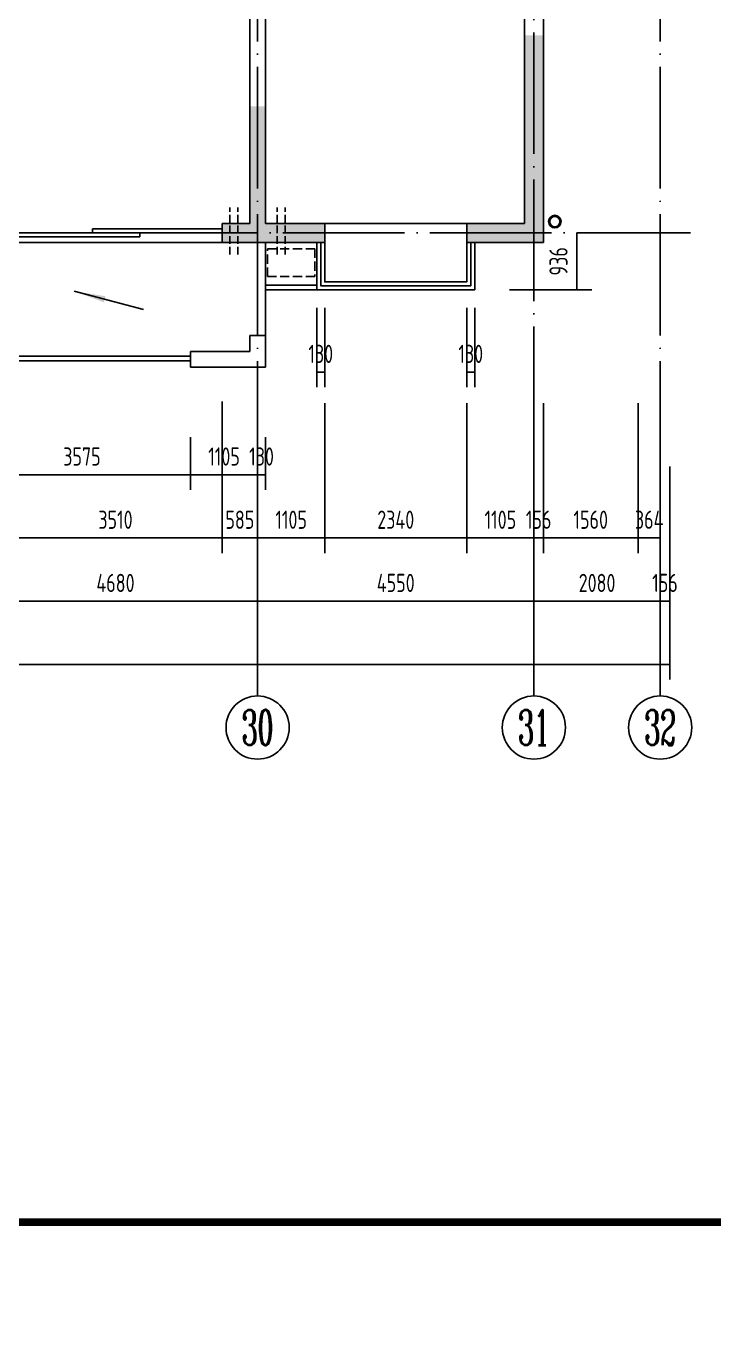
# Model space of a CAD drawing. Extents: x -726032 to 135930, y -151624 to 587044.
# Drawn here: x -423210 to -411888, y 444881 to 466477 of the extents above; entities that cross this region are included whole.
import ezdxf
from ezdxf.enums import TextEntityAlignment as Align

# ---------------------------------------------------------------- set-up
doc = ezdxf.new("R2010")
doc.units = 0
doc.header["$LTSCALE"] = 1000
doc.header["$MEASUREMENT"] = 0
doc.linetypes.add('DASH', pattern=[0.35, 0.25, -0.1])
doc.linetypes.add('DOTE', pattern=[2.42, 2, -0.2, 0.02, -0.2])
doc.layers.get('0').update_dxf_attribs({"linetype": 'CONTINUOUS'})
doc.layers.get('DEFPOINTS').update_dxf_attribs({"color": 1, "linetype": 'CONTINUOUS'})
for name, color, linetype in [('AXIS', 245, 'CONTINUOUS'), ('AXIS_TEXT', 7, 'CONTINUOUS'), ('COLUMN', 170, 'CONTINUOUS'), ('DOTE', 8, 'DOTE'), ('GROUND', 45, 'CONTINUOUS'), ('PUB_DIM', 245, 'CONTINUOUS'), ('PUB_TITLE', 1, 'CONTINUOUS'), ('ROOF', 4, 'CONTINUOUS'), ('WALL', 255, 'CONTINUOUS'), ('WINDOW', 155, 'CONTINUOUS'), ('空调', 245, 'CONTINUOUS'), ('雨水管', 20, 'CONTINUOUS')]:
    doc.layers.add(name, color=color, linetype=linetype)
doc.styles.add('COMPLEX', font='COMPLEX')
doc.styles.add('DIM_FONT', font='isocp.shx', dxfattribs={"width": 0.8})
doc.dimstyles.new('AXIS', dxfattribs={"dimtxt": 300, "dimasz": 1, "dimexe": 250, "dimexo": 300, "dimgap": 150, "dimtad": 1, "dimdec": 0, "dimzin": 0, "dimdsep": 46, "dimtxsty": 'DIM_FONT', "dimcen": 0.09, "dimse1": 1, "dimse2": 1, "dimclrt": 142, "dimadec": 0, "dimazin": 0, "dimtfac": 1, "dimtdec": 0, "dimtix": 1, "dimtmove": 2, "dimatfit": 3, "dimfxl": 1, "dimtolj": 1, "dimtzin": 0, "dimarcsym": 0})
doc.dimstyles.new('DIMA', dxfattribs={"dimtxt": 300, "dimasz": 1, "dimexe": 250, "dimexo": 300, "dimgap": 150, "dimtad": 1, "dimdec": 0, "dimzin": 0, "dimdsep": 46, "dimtxsty": 'DIM_FONT', "dimcen": 0.09, "dimse1": 1, "dimclrt": 142, "dimadec": 0, "dimazin": 0, "dimtfac": 1, "dimtdec": 0, "dimtix": 1, "dimtmove": 2, "dimatfit": 3, "dimfxl": 1, "dimtolj": 1, "dimtzin": 0, "dimarcsym": 0})
doc.dimstyles.new('DIMB', dxfattribs={"dimtxt": 300, "dimasz": 1, "dimexe": 250, "dimexo": 300, "dimgap": 150, "dimtad": 1, "dimdec": 0, "dimzin": 0, "dimdsep": 46, "dimtxsty": 'DIM_FONT', "dimcen": 0.09, "dimse2": 1, "dimclrt": 142, "dimadec": 0, "dimazin": 0, "dimtfac": 1, "dimtdec": 0, "dimtix": 1, "dimtmove": 2, "dimatfit": 3, "dimfxl": 1, "dimtolj": 1, "dimtzin": 0, "dimarcsym": 0})
doc.dimstyles.new('DIMN', dxfattribs={"dimtxt": 300, "dimasz": 1, "dimexe": 250, "dimexo": 300, "dimgap": 150, "dimtad": 1, "dimdec": 0, "dimzin": 0, "dimdsep": 46, "dimtxsty": 'DIM_FONT', "dimcen": 0.09, "dimclrt": 142, "dimadec": 0, "dimazin": 0, "dimtfac": 1, "dimtdec": 0, "dimtix": 1, "dimtmove": 2, "dimatfit": 3, "dimfxl": 1, "dimtolj": 1, "dimtzin": 0, "dimarcsym": 0})

# ---------------------------------------------------------------- blocks, each defined once
blk = doc.blocks.new('*D3558')
at = {"layer": 'DEFPOINTS', "color": 0, "transparency": 16777216}
for p in [(-420505, 460017), (-419400, 460017), (-419400, 459097)]:
    blk.add_point(p, dxfattribs=at)
at = {"layer": 'PUB_DIM', "color": 0, "lineweight": -2, "transparency": 16777216}
for p, q in [((-420505, 459717), (-420505, 458847)), ((-420504, 459097), (-419401, 459097))]:
    blk.add_line(p, q, dxfattribs=at)
at = {"layer": 'PUB_DIM', "color": 0, "transparency": 16777216}
for points in [[(-420504, 459098), (-420504, 459097), (-420505, 459097)], [(-419401, 459098), (-419401, 459097), (-419400, 459097)]]:
    blk.add_solid(points, dxfattribs=at)
at = {"layer": 'PUB_DIM', "color": 142, "transparency": 16777216, "insert": (-419952, 459397), "char_height": 300, "attachment_point": 5, "style": 'DIM_FONT'}
blk.add_mtext('\\A1;1105', dxfattribs=at)
blk = doc.blocks.new('*D1716')
at = {"layer": 'DEFPOINTS', "color": 0, "transparency": 16777216}
for p in [(-424080, 460017), (-420505, 460017), (-420505, 459097)]:
    blk.add_point(p, dxfattribs=at)
at = {"layer": 'PUB_DIM', "color": 0, "lineweight": -2, "transparency": 16777216}
for p, q in [((-420505, 459717), (-420505, 458847)), ((-424079, 459097), (-420506, 459097))]:
    blk.add_line(p, q, dxfattribs=at)
at = {"layer": 'PUB_DIM', "color": 0, "transparency": 16777216}
for points in [[(-424079, 459098), (-424079, 459097), (-424080, 459097)], [(-420506, 459098), (-420506, 459097), (-420505, 459097)]]:
    blk.add_solid(points, dxfattribs=at)
at = {"layer": 'PUB_DIM', "color": 142, "transparency": 16777216, "insert": (-422292, 459397), "char_height": 300, "attachment_point": 5, "style": 'DIM_FONT'}
blk.add_mtext('\\A1;3575', dxfattribs=at)
blk = doc.blocks.new('*D490')
at = {"layer": 'DEFPOINTS', "color": 0, "transparency": 16777216}
for p in [(-423495, 460861), (-419985, 460601), (-423495, 458057)]:
    blk.add_point(p, dxfattribs=at)
at = {"layer": 'PUB_DIM', "color": 0, "lineweight": -2, "transparency": 16777216}
for p, q in [((-423495, 460561), (-423495, 457807)), ((-419985, 460301), (-419985, 457807)), ((-419986, 458057), (-423494, 458057))]:
    blk.add_line(p, q, dxfattribs=at)
at = {"layer": 'PUB_DIM', "color": 0, "transparency": 16777216}
for points in [[(-423494, 458058), (-423494, 458057), (-423495, 458057)], [(-419986, 458058), (-419986, 458057), (-419985, 458057)]]:
    blk.add_solid(points, dxfattribs=at)
at = {"layer": 'PUB_DIM', "color": 142, "transparency": 16777216, "insert": (-421740, 458357), "char_height": 300, "attachment_point": 5, "style": 'DIM_FONT'}
blk.add_mtext('\\A1;3510', dxfattribs=at)
blk = doc.blocks.new('*D3164')
at = {"layer": 'AXIS', "color": 0, "lineweight": -2, "transparency": 16777216}
blk.add_line((-419401, 457017), (-424079, 457017), dxfattribs=at)
at = {"layer": 'AXIS', "color": 0, "transparency": 16777216}
for points in [[(-424079, 457018), (-424079, 457017), (-424080, 457017)], [(-419401, 457018), (-419401, 457017), (-419400, 457017)]]:
    blk.add_solid(points, dxfattribs=at)
at = {"layer": 'DEFPOINTS', "color": 0, "transparency": 16777216}
for p in [(-424080, 459535), (-419400, 459535), (-424080, 457017)]:
    blk.add_point(p, dxfattribs=at)
at = {"layer": 'AXIS', "color": 142, "transparency": 16777216, "insert": (-421740, 457317), "char_height": 300, "attachment_point": 5, "style": 'DIM_FONT'}
blk.add_mtext('\\A1;4680', dxfattribs=at)
blk = doc.blocks.new('*D503')
at = {"layer": 'AXIS', "color": 0, "lineweight": -2, "transparency": 16777216}
for p, q in [((-481293, 459235), (-481293, 455727)), ((-412614, 459235), (-412614, 455727)), ((-412615, 455977), (-481292, 455977))]:
    blk.add_line(p, q, dxfattribs=at)
at = {"layer": 'AXIS', "color": 0, "transparency": 16777216}
for points in [[(-481292, 455978), (-481292, 455977), (-481293, 455977)], [(-412615, 455978), (-412615, 455977), (-412614, 455977)]]:
    blk.add_solid(points, dxfattribs=at)
at = {"layer": 'DEFPOINTS', "color": 0, "transparency": 16777216}
for p in [(-481293, 459535), (-412614, 459535), (-481293, 455977)]:
    blk.add_point(p, dxfattribs=at)
at = {"layer": 'AXIS', "color": 142, "transparency": 16777216, "insert": (-446953, 456277), "char_height": 300, "attachment_point": 5, "style": 'DIM_FONT'}
blk.add_mtext('\\A1;68679', dxfattribs=at)
blk = doc.blocks.new('*D1432')
at = {"layer": 'DEFPOINTS', "color": 0, "transparency": 16777216}
for p in [(-413134, 460575), (-412770, 460575), (-413134, 458057)]:
    blk.add_point(p, dxfattribs=at)
at = {"layer": 'PUB_DIM', "color": 0, "lineweight": -2, "transparency": 16777216}
for p, q in [((-413134, 460275), (-413134, 457807)), ((-412770, 460275), (-412770, 457807)), ((-413135, 458057), (-413136, 458057)), ((-412770, 458057), (-413134, 458057)), ((-412769, 458057), (-412768, 458057))]:
    blk.add_line(p, q, dxfattribs=at)
at = {"layer": 'PUB_DIM', "color": 0, "transparency": 16777216}
for points in [[(-413135, 458058), (-413135, 458057), (-413134, 458057)], [(-412769, 458058), (-412769, 458057), (-412770, 458057)]]:
    blk.add_solid(points, dxfattribs=at)
at = {"layer": 'PUB_DIM', "color": 142, "transparency": 16777216, "insert": (-412952, 458357), "char_height": 300, "attachment_point": 5, "style": 'DIM_FONT'}
blk.add_mtext('\\A1;364', dxfattribs=at)
blk = doc.blocks.new('*D3448')
at = {"layer": 'AXIS', "color": 0, "lineweight": -2, "transparency": 16777216}
for p, q in [((-412771, 457017), (-412772, 457017)), ((-412614, 457017), (-412770, 457017)), ((-412613, 457017), (-412612, 457017))]:
    blk.add_line(p, q, dxfattribs=at)
at = {"layer": 'AXIS', "color": 0, "transparency": 16777216}
for points in [[(-412771, 457018), (-412771, 457017), (-412770, 457017)], [(-412613, 457018), (-412613, 457017), (-412614, 457017)]]:
    blk.add_solid(points, dxfattribs=at)
at = {"layer": 'DEFPOINTS', "color": 0, "transparency": 16777216}
for p in [(-412770, 459535), (-412614, 459535), (-412770, 457017)]:
    blk.add_point(p, dxfattribs=at)
at = {"layer": 'AXIS', "color": 142, "transparency": 16777216, "insert": (-412692, 457317), "char_height": 300, "attachment_point": 5, "style": 'DIM_FONT'}
blk.add_mtext('\\A1;156', dxfattribs=at)
blk = doc.blocks.new('_AXISO')
blk.add_circle((0, 0), 0.5)
at = {"layer": 'AXIS_TEXT', "style": 'COMPLEX', "width": 1.041667}
blk.add_attdef('A', text='', height=0.56, dxfattribs=at).set_placement((-0.25, -0.28), (0.25, -0.28), align=Align.FIT)
blk = doc.blocks.new('*D1433')
at = {"layer": 'DEFPOINTS', "color": 0, "transparency": 16777216}
for p in [(-418295, 460575), (-415955, 460575), (-418295, 458057)]:
    blk.add_point(p, dxfattribs=at)
at = {"layer": 'PUB_DIM', "color": 0, "lineweight": -2, "transparency": 16777216}
for p, q in [((-418295, 460275), (-418295, 457807)), ((-415955, 460275), (-415955, 457807)), ((-415956, 458057), (-418294, 458057))]:
    blk.add_line(p, q, dxfattribs=at)
at = {"layer": 'PUB_DIM', "color": 0, "transparency": 16777216}
for points in [[(-418294, 458058), (-418294, 458057), (-418295, 458057)], [(-415956, 458058), (-415956, 458057), (-415955, 458057)]]:
    blk.add_solid(points, dxfattribs=at)
at = {"layer": 'PUB_DIM', "color": 142, "transparency": 16777216, "insert": (-417125, 458357), "char_height": 300, "attachment_point": 5, "style": 'DIM_FONT'}
blk.add_mtext('\\A1;2340', dxfattribs=at)
blk = doc.blocks.new('*D1434')
at = {"layer": 'DEFPOINTS', "color": 0, "transparency": 16777216}
for p in [(-415955, 462141), (-415825, 462141), (-415955, 460786)]:
    blk.add_point(p, dxfattribs=at)
at = {"layer": 'PUB_DIM', "color": 0, "lineweight": -2, "transparency": 16777216}
for p, q in [((-415955, 461841), (-415955, 460536)), ((-415825, 461841), (-415825, 460536)), ((-415956, 460786), (-415957, 460786)), ((-415825, 460786), (-415955, 460786)), ((-415824, 460786), (-415823, 460786))]:
    blk.add_line(p, q, dxfattribs=at)
at = {"layer": 'PUB_DIM', "color": 0, "transparency": 16777216}
for points in [[(-415956, 460787), (-415956, 460786), (-415955, 460786)], [(-415824, 460787), (-415824, 460786), (-415825, 460786)]]:
    blk.add_solid(points, dxfattribs=at)
at = {"layer": 'PUB_DIM', "color": 142, "transparency": 16777216, "insert": (-415890, 461086), "char_height": 300, "attachment_point": 5, "style": 'DIM_FONT'}
blk.add_mtext('\\A1;130', dxfattribs=at)
blk = doc.blocks.new('*D2673')
at = {"layer": 'DEFPOINTS', "color": 0, "transparency": 16777216}
for p in [(-419400, 460017), (-419270, 460017), (-419270, 459097)]:
    blk.add_point(p, dxfattribs=at)
at = {"layer": 'PUB_DIM', "color": 0, "lineweight": -2, "transparency": 16777216}
for p, q in [((-419270, 459717), (-419270, 458847)), ((-419401, 459097), (-419402, 459097)), ((-419400, 459097), (-419270, 459097)), ((-419269, 459097), (-419268, 459097))]:
    blk.add_line(p, q, dxfattribs=at)
at = {"layer": 'PUB_DIM', "color": 0, "transparency": 16777216}
for points in [[(-419401, 459098), (-419401, 459097), (-419400, 459097)], [(-419269, 459098), (-419269, 459097), (-419270, 459097)]]:
    blk.add_solid(points, dxfattribs=at)
at = {"layer": 'PUB_DIM', "color": 142, "transparency": 16777216, "insert": (-419335, 459397), "char_height": 300, "attachment_point": 5, "style": 'DIM_FONT'}
blk.add_mtext('\\A1;130', dxfattribs=at)
blk = doc.blocks.new('*D2674')
at = {"layer": 'DEFPOINTS', "color": 0, "transparency": 16777216}
for p in [(-419985, 460601), (-419400, 460601), (-419985, 458057)]:
    blk.add_point(p, dxfattribs=at)
at = {"layer": 'PUB_DIM', "color": 0, "lineweight": -2, "transparency": 16777216}
for p, q in [((-419985, 460301), (-419985, 457807)), ((-419986, 458057), (-419987, 458057)), ((-419400, 458057), (-419985, 458057)), ((-419399, 458057), (-419398, 458057))]:
    blk.add_line(p, q, dxfattribs=at)
at = {"layer": 'PUB_DIM', "color": 0, "transparency": 16777216}
for points in [[(-419986, 458058), (-419986, 458057), (-419985, 458057)], [(-419399, 458058), (-419399, 458057), (-419400, 458057)]]:
    blk.add_solid(points, dxfattribs=at)
at = {"layer": 'PUB_DIM', "color": 142, "transparency": 16777216, "insert": (-419692, 458357), "char_height": 300, "attachment_point": 5, "style": 'DIM_FONT'}
blk.add_mtext('\\A1;585', dxfattribs=at)
blk = doc.blocks.new('*D3843')
at = {"layer": 'DEFPOINTS', "color": 0, "transparency": 16777216}
for p in [(-419400, 460601), (-418295, 460575), (-419400, 458057)]:
    blk.add_point(p, dxfattribs=at)
at = {"layer": 'PUB_DIM', "color": 0, "lineweight": -2, "transparency": 16777216}
for p, q in [((-418295, 460275), (-418295, 457807)), ((-418296, 458057), (-419399, 458057))]:
    blk.add_line(p, q, dxfattribs=at)
at = {"layer": 'PUB_DIM', "color": 0, "transparency": 16777216}
for points in [[(-419399, 458058), (-419399, 458057), (-419400, 458057)], [(-418296, 458058), (-418296, 458057), (-418295, 458057)]]:
    blk.add_solid(points, dxfattribs=at)
at = {"layer": 'PUB_DIM', "color": 142, "transparency": 16777216, "insert": (-418847, 458357), "char_height": 300, "attachment_point": 5, "style": 'DIM_FONT'}
blk.add_mtext('\\A1;1105', dxfattribs=at)
blk = doc.blocks.new('*D1435')
at = {"layer": 'DEFPOINTS', "color": 0, "transparency": 16777216}
for p in [(-418425, 462141), (-418295, 462141), (-418425, 460786)]:
    blk.add_point(p, dxfattribs=at)
at = {"layer": 'PUB_DIM', "color": 0, "lineweight": -2, "transparency": 16777216}
for p, q in [((-418425, 461841), (-418425, 460536)), ((-418295, 461841), (-418295, 460536)), ((-418426, 460786), (-418427, 460786)), ((-418295, 460786), (-418425, 460786)), ((-418294, 460786), (-418293, 460786))]:
    blk.add_line(p, q, dxfattribs=at)
at = {"layer": 'PUB_DIM', "color": 0, "transparency": 16777216}
for points in [[(-418426, 460787), (-418426, 460786), (-418425, 460786)], [(-418294, 460787), (-418294, 460786), (-418295, 460786)]]:
    blk.add_solid(points, dxfattribs=at)
at = {"layer": 'PUB_DIM', "color": 142, "transparency": 16777216, "insert": (-418360, 461086), "char_height": 300, "attachment_point": 5, "style": 'DIM_FONT'}
blk.add_mtext('\\A1;130', dxfattribs=at)
blk = doc.blocks.new('*D3450')
at = {"layer": 'AXIS', "color": 0, "lineweight": -2, "transparency": 16777216}
blk.add_line((-414851, 457017), (-419399, 457017), dxfattribs=at)
at = {"layer": 'AXIS', "color": 0, "transparency": 16777216}
for points in [[(-419399, 457018), (-419399, 457017), (-419400, 457017)], [(-414851, 457018), (-414851, 457017), (-414850, 457017)]]:
    blk.add_solid(points, dxfattribs=at)
at = {"layer": 'DEFPOINTS', "color": 0, "transparency": 16777216}
for p in [(-419400, 459535), (-414850, 459535), (-419400, 457017)]:
    blk.add_point(p, dxfattribs=at)
at = {"layer": 'AXIS', "color": 142, "transparency": 16777216, "insert": (-417125, 457317), "char_height": 300, "attachment_point": 5, "style": 'DIM_FONT'}
blk.add_mtext('\\A1;4550', dxfattribs=at)
blk = doc.blocks.new('*D2675')
at = {"layer": 'DEFPOINTS', "color": 0, "transparency": 16777216}
for p in [(-415955, 460575), (-414850, 460575), (-415955, 458057)]:
    blk.add_point(p, dxfattribs=at)
at = {"layer": 'PUB_DIM', "color": 0, "lineweight": -2, "transparency": 16777216}
for p, q in [((-415955, 460275), (-415955, 457807)), ((-414851, 458057), (-415954, 458057))]:
    blk.add_line(p, q, dxfattribs=at)
at = {"layer": 'PUB_DIM', "color": 0, "transparency": 16777216}
for points in [[(-415954, 458058), (-415954, 458057), (-415955, 458057)], [(-414851, 458058), (-414851, 458057), (-414850, 458057)]]:
    blk.add_solid(points, dxfattribs=at)
at = {"layer": 'PUB_DIM', "color": 142, "transparency": 16777216, "insert": (-415402, 458357), "char_height": 300, "attachment_point": 5, "style": 'DIM_FONT'}
blk.add_mtext('\\A1;1105', dxfattribs=at)
blk = doc.blocks.new('*D3844')
at = {"layer": 'DEFPOINTS', "color": 0, "transparency": 16777216}
for p in [(-414850, 460575), (-414694, 460575), (-414850, 458057)]:
    blk.add_point(p, dxfattribs=at)
at = {"layer": 'PUB_DIM', "color": 0, "lineweight": -2, "transparency": 16777216}
for p, q in [((-414694, 460275), (-414694, 457807)), ((-414851, 458057), (-414852, 458057)), ((-414694, 458057), (-414850, 458057)), ((-414693, 458057), (-414692, 458057))]:
    blk.add_line(p, q, dxfattribs=at)
at = {"layer": 'PUB_DIM', "color": 0, "transparency": 16777216}
for points in [[(-414851, 458058), (-414851, 458057), (-414850, 458057)], [(-414693, 458058), (-414693, 458057), (-414694, 458057)]]:
    blk.add_solid(points, dxfattribs=at)
at = {"layer": 'PUB_DIM', "color": 142, "transparency": 16777216, "insert": (-414772, 458357), "char_height": 300, "attachment_point": 5, "style": 'DIM_FONT'}
blk.add_mtext('\\A1;156', dxfattribs=at)
blk = doc.blocks.new('*D3451')
at = {"layer": 'AXIS', "color": 0, "lineweight": -2, "transparency": 16777216}
blk.add_line((-412771, 457017), (-414849, 457017), dxfattribs=at)
at = {"layer": 'AXIS', "color": 0, "transparency": 16777216}
for points in [[(-414849, 457018), (-414849, 457017), (-414850, 457017)], [(-412771, 457018), (-412771, 457017), (-412770, 457017)]]:
    blk.add_solid(points, dxfattribs=at)
at = {"layer": 'DEFPOINTS', "color": 0, "transparency": 16777216}
for p in [(-414850, 459535), (-412770, 459535), (-414850, 457017)]:
    blk.add_point(p, dxfattribs=at)
at = {"layer": 'AXIS', "color": 142, "transparency": 16777216, "insert": (-413810, 457317), "char_height": 300, "attachment_point": 5, "style": 'DIM_FONT'}
blk.add_mtext('\\A1;2080', dxfattribs=at)
blk = doc.blocks.new('*D1436')
at = {"layer": 'DEFPOINTS', "color": 0, "transparency": 16777216}
for p in [(-414694, 460575), (-413134, 460575), (-414694, 458057)]:
    blk.add_point(p, dxfattribs=at)
at = {"layer": 'PUB_DIM', "color": 0, "lineweight": -2, "transparency": 16777216}
for p, q in [((-414694, 460275), (-414694, 457807)), ((-413134, 460275), (-413134, 457807)), ((-413135, 458057), (-414693, 458057))]:
    blk.add_line(p, q, dxfattribs=at)
at = {"layer": 'PUB_DIM', "color": 0, "transparency": 16777216}
for points in [[(-414693, 458058), (-414693, 458057), (-414694, 458057)], [(-413135, 458058), (-413135, 458057), (-413134, 458057)]]:
    blk.add_solid(points, dxfattribs=at)
at = {"layer": 'PUB_DIM', "color": 142, "transparency": 16777216, "insert": (-413914, 458357), "char_height": 300, "attachment_point": 5, "style": 'DIM_FONT'}
blk.add_mtext('\\A1;1560', dxfattribs=at)
blk = doc.blocks.new('*D3845')
at = {"layer": 'DEFPOINTS', "color": 0, "transparency": 16777216}
for p in [(-415552, 463077), (-414145, 463077), (-415552, 462141)]:
    blk.add_point(p, dxfattribs=at)
at = {"layer": 'PUB_DIM', "color": 0, "lineweight": -2, "transparency": 16777216}
for p, q in [((-414145, 462142), (-414145, 463076)), ((-415252, 462141), (-413895, 462141))]:
    blk.add_line(p, q, dxfattribs=at)
at = {"layer": 'PUB_DIM', "color": 0, "transparency": 16777216}
for points in [[(-414145, 463076), (-414145, 463076), (-414145, 463077)], [(-414145, 462142), (-414145, 462142), (-414145, 462141)]]:
    blk.add_solid(points, dxfattribs=at)
at = {"layer": 'PUB_DIM', "color": 142, "transparency": 16777216, "insert": (-414445, 462609), "char_height": 300, "attachment_point": 5, "rotation": 90, "style": 'DIM_FONT'}
blk.add_mtext('\\A1;936', dxfattribs=at)
blk = doc.blocks.new('_ARROW')
blk.add_solid([(0, 0), (-1, 0.1), (-1, -0.1)])

msp = doc.modelspace()

# ---------------------------------------------------------------- linework, layer by layer
at = {"layer": 'AXIS'}
for p, q in [((-419399.9, 455457.5), (-419399.9, 459534.9)), ((-414849.9, 455457.5), (-414849.9, 459534.9)), ((-412769.9, 455457.5), (-412769.9, 459534.9))]:
    msp.add_line(p, q, dxfattribs=at)
at = {"layer": 'COLUMN'}
for points in [[(-415005.9, 463232.9), (-415005.9, 466326.9), (-414693.9, 462920.9), (-414693.9, 466326.9)], [(-419529.9, 465156.9), (-419529.9, 463232.9), (-419269.9, 465156.9), (-419269.9, 463232.9)], [(-419984.9, 463232.9), (-419984.9, 462920.9), (-418294.9, 463232.9), (-418294.9, 462920.9)], [(-415954.9, 463232.9), (-415954.9, 462920.9), (-415005.9, 463232.9), (-414693.9, 462920.9)]]:
    msp.add_solid(points, dxfattribs=at)
at = {"layer": 'DOTE'}
for p, q in [((-419399.9, 490006.5), (-419399.9, 459534.9)), ((-412769.9, 490006.5), (-412769.9, 459534.9)), ((-414849.9, 459534.9), (-414849.9, 470876.9)), ((-481902.2, 463076.9), (-412270.4, 463076.9))]:
    msp.add_line(p, q, dxfattribs=at)
at = {"layer": 'GROUND'}
msp.add_line((-419984.9, 462920.9), (-423494.9, 462920.9), dxfattribs=at)
at = {"layer": 'PUB_TITLE'}
for points, const_width in [([(-495405.4, 445498.4), (-398815.4, 445498.4), (-398815.4, 500098.4), (-495405.4, 500098.4)], 0.234), ([(-492805.4, 446798.4), (-400115.4, 446798.4), (-400115.4, 498798.4), (-492805.4, 498798.4)], 130), ([(-495405.4, 390898.4), (-398815.4, 390898.4), (-398815.4, 445498.4), (-495405.4, 445498.4)], 0.234)]:
    msp.add_lwpolyline(points, close=True, dxfattribs=dict(at, const_width=const_width))
at = {"layer": 'ROOF'}
for p, q in [((-419399.9, 461386.7), (-419399.9, 462920.9)), ((-419269.9, 461386.7), (-419269.9, 462920.9)), ((-418424.9, 462218.9), (-419269.9, 462218.9)), ((-418424.9, 462140.9), (-419269.9, 462140.9))]:
    msp.add_line(p, q, dxfattribs=at)
for points in [[(-420504.9, 461048.7), (-423949.9, 461048.7)], [(-420504.9, 460970.7), (-423949.9, 460970.7)]]:
    msp.add_lwpolyline(points, dxfattribs=at)
at = {"layer": 'WALL'}
for p, q in [((-414693.9, 462920.9), (-414693.9, 469706.9)), ((-419529.9, 469420.9), (-419529.9, 463232.9)), ((-419269.9, 468328.9), (-419269.9, 463232.9)), ((-415005.9, 468328.9), (-415005.9, 463232.9)), ((-419984.9, 463232.9), (-419984.9, 462920.9)), ((-419529.9, 463232.9), (-419984.9, 463232.9)), ((-419269.9, 463232.9), (-418294.9, 463232.9)), ((-418294.9, 463232.9), (-418294.9, 462920.9)), ((-415954.9, 463232.9), (-415954.9, 462920.9)), ((-415954.9, 463232.9), (-415005.9, 463232.9)), ((-419984.9, 462920.9), (-418294.9, 462920.9)), ((-415954.9, 462920.9), (-414693.9, 462920.9))]:
    msp.add_line(p, q, dxfattribs=at)
at = {"layer": 'WALL', "color": 255}
for p, q in [((-419529.9, 461126.7), (-419529.9, 461386.7)), ((-419269.9, 461386.7), (-419269.9, 460866.7)), ((-420504.9, 461126.7), (-419529.9, 461126.7)), ((-420504.9, 460866.7), (-420504.9, 461126.7)), ((-419269.9, 460866.7), (-420504.9, 460866.7))]:
    msp.add_line(p, q, dxfattribs=at)
at = {"layer": 'WALL', "color": 0}
msp.add_line((-419529.9, 461386.7), (-419269.9, 461386.7), dxfattribs=at)
at = {"layer": 'WINDOW'}
msp.add_line((-418294.9, 463232.9), (-415954.9, 463232.9), dxfattribs=at)
for points in [[(-421336.9, 463011.9), (-423494.9, 463011.9), (-423494.9, 463076.9), (-421336.9, 463076.9)], [(-419984.9, 463076.9), (-422116.9, 463076.9), (-422116.9, 463141.9), (-419984.9, 463141.9)]]:
    msp.add_lwpolyline(points, close=True, dxfattribs=at)
for points in [[(-415824.9, 462920.9), (-415824.9, 462140.9), (-418424.9, 462140.9), (-418424.9, 462920.9)], [(-415889.9, 462920.9), (-415889.9, 462205.9), (-418359.9, 462205.9), (-418359.9, 462920.9)], [(-415954.9, 462920.9), (-415954.9, 462270.9), (-418294.9, 462270.9), (-418294.9, 462920.9)], [(-418294.9, 462920.9), (-418294.9, 462270.9)]]:
    msp.add_lwpolyline(points, dxfattribs=at)
at = {"layer": '空调', "linetype": 'DASH', "ltscale": 0.5}
for p, q in [((-419854.9, 462721.2), (-419854.9, 463495.1)), ((-419724.9, 462721.2), (-419724.9, 463495.1)), ((-419074.9, 462721.2), (-419074.9, 463495.1)), ((-418944.9, 462721.2), (-418944.9, 463495.1))]:
    msp.add_line(p, q, dxfattribs=at)
at = {"layer": '空调', "linetype": 'DASH', "ltscale": 0.6}
msp.add_lwpolyline([(-418458, 462359.5), (-419238, 462359.5), (-419238, 462814.5), (-418458, 462814.5)], close=True, dxfattribs=at)
at = {"layer": '雨水管'}
msp.add_lwpolyline([(-422419.3, 462117.3), (-421277.3, 461815.3)], dxfattribs=at)
for radius in [104, 84.5]:
    msp.add_circle((-414505.5, 463261.8), radius, dxfattribs=at)

# ---------------------------------------------------------------- block references
at = {"layer": 'AXIS'}
ref = msp.add_blockref('_AXISO', (-419399.9, 454937.5), dxfattribs=dict(at, xscale=1040, yscale=1040, zscale=1040))
ref.add_attrib('A', '30', dxfattribs={"layer": 'AXIS_TEXT', "height": 582.4, "style": 'COMPLEX', "width": 0.568182}).set_placement((-419659.9, 454646.3), (-419139.9, 454646.3), align=Align.FIT)
ref = msp.add_blockref('_AXISO', (-414849.9, 454937.5), dxfattribs=dict(at, xscale=1040, yscale=1040, zscale=1040))
ref.add_attrib('A', '31', dxfattribs={"layer": 'AXIS_TEXT', "height": 582.4, "style": 'COMPLEX', "width": 0.669643}).set_placement((-415109.9, 454646.3), (-414589.9, 454646.3), align=Align.FIT)
ref = msp.add_blockref('_AXISO', (-412769.9, 454937.5), dxfattribs=dict(at, xscale=1040, yscale=1040, zscale=1040))
ref.add_attrib('A', '32', dxfattribs={"layer": 'AXIS_TEXT', "height": 582.4, "style": 'COMPLEX', "width": 0.568182}).set_placement((-413029.9, 454646.3), (-412509.9, 454646.3), align=Align.FIT)
at = {"layer": '雨水管', "xscale": -519.9999999999975, "yscale": 520, "zscale": 520, "rotation": 345.1846182440007}
msp.add_blockref('_ARROW', (-422419.3, 462117.3), dxfattribs=at)

# ---------------------------------------------------------------- dimensions: what is measured, and where the dimension line sits
at = {"layer": 'AXIS'}
for p1, p2, distance, dimstyle, picture, middle in [((-412613.9, 459534.9), (-481292.9, 459534.9), 3557.4, 'DIMN', '*D503', (-446953.4, 456277.5)), ((-414849.9, 459534.9), (-419399.9, 459534.9), 2517.4, 'AXIS', '*D3450', (-417124.9, 457317.5)), ((-412769.9, 459534.9), (-414849.9, 459534.9), 2517.4, 'AXIS', '*D3451', (-413809.9, 457317.5)), ((-412613.9, 459534.9), (-412769.9, 459534.9), 2517.4, 'AXIS', '*D3448', (-412691.9, 457317.5))]:
    dim = msp.add_aligned_dim(p1=p1, p2=p2, distance=distance, dimstyle=dimstyle, dxfattribs=at)
    dim.commit()
    dim.dimension.update_dxf_attribs({"geometry": picture, "text_midpoint": middle})
dim = msp.add_linear_dim(base=(-424079.9, 457017.5), p1=(-419399.9, 459534.9), p2=(-424079.9, 459534.9), dimstyle='AXIS', dxfattribs=at)
dim.commit()
dim.dimension.update_dxf_attribs({"geometry": '*D3164', "text_midpoint": (-421739.9, 457317.5)})
at = {"layer": 'PUB_DIM'}
dim = msp.add_linear_dim(base=(-414145.2, 463076.9), p1=(-415552.5, 462140.9), p2=(-415552.5, 463076.9), angle=270, dimstyle='DIMB', dxfattribs=at)
dim.commit()
dim.dimension.update_dxf_attribs({"geometry": '*D3845', "text_midpoint": (-414445.2, 462608.9)})
for base, p1, p2, dimstyle, picture, middle in [((-418424.9, 460786.4), (-418294.9, 462140.9), (-418424.9, 462140.9), 'DIMN', '*D1435', (-418359.9, 461086.4)), ((-415954.9, 460786.4), (-415824.9, 462140.9), (-415954.9, 462140.9), 'DIMN', '*D1434', (-415889.9, 461086.4)), ((-423494.9, 458057.5), (-419984.9, 460600.9), (-423494.9, 460860.9), 'DIMN', '*D490', (-421739.9, 458357.5)), ((-419984.9, 458057.5), (-419399.9, 460600.9), (-419984.9, 460600.9), 'DIMA', '*D2674', (-419692.4, 458357.5)), ((-419399.9, 458057.5), (-418294.9, 460574.9), (-419399.9, 460600.9), 'DIMB', '*D3843', (-418847.4, 458357.5)), ((-418294.9, 458057.5), (-415954.9, 460574.9), (-418294.9, 460574.9), 'DIMN', '*D1433', (-417124.9, 458357.5)), ((-415954.9, 458057.5), (-414849.9, 460574.9), (-415954.9, 460574.9), 'DIMA', '*D2675', (-415402.4, 458357.5)), ((-414849.9, 458057.5), (-414693.9, 460574.9), (-414849.9, 460574.9), 'DIMB', '*D3844', (-414771.9, 458357.5)), ((-414693.9, 458057.5), (-413133.9, 460574.9), (-414693.9, 460574.9), 'DIMN', '*D1436', (-413913.9, 458357.5)), ((-413133.9, 458057.5), (-412769.9, 460574.9), (-413133.9, 460574.9), 'DIMN', '*D1432', (-412951.9, 458357.5)), ((-420504.9, 459097.5), (-424079.9, 460017.3), (-420504.9, 460017.3), 'DIMA', '*D1716', (-422292.4, 459397.5)), ((-419399.9, 459097.5), (-420504.9, 460017.3), (-419399.9, 460017.3), 'DIMB', '*D3558', (-419952.4, 459397.5)), ((-419269.9, 459097.5), (-419399.9, 460017.3), (-419269.9, 460017.3), 'DIMA', '*D2673', (-419334.9, 459397.5))]:
    dim = msp.add_linear_dim(base=base, p1=p1, p2=p2, dimstyle=dimstyle, dxfattribs=at)
    dim.commit()
    dim.dimension.update_dxf_attribs({"geometry": picture, "text_midpoint": middle})

doc.saveas('drawing.dxf')
